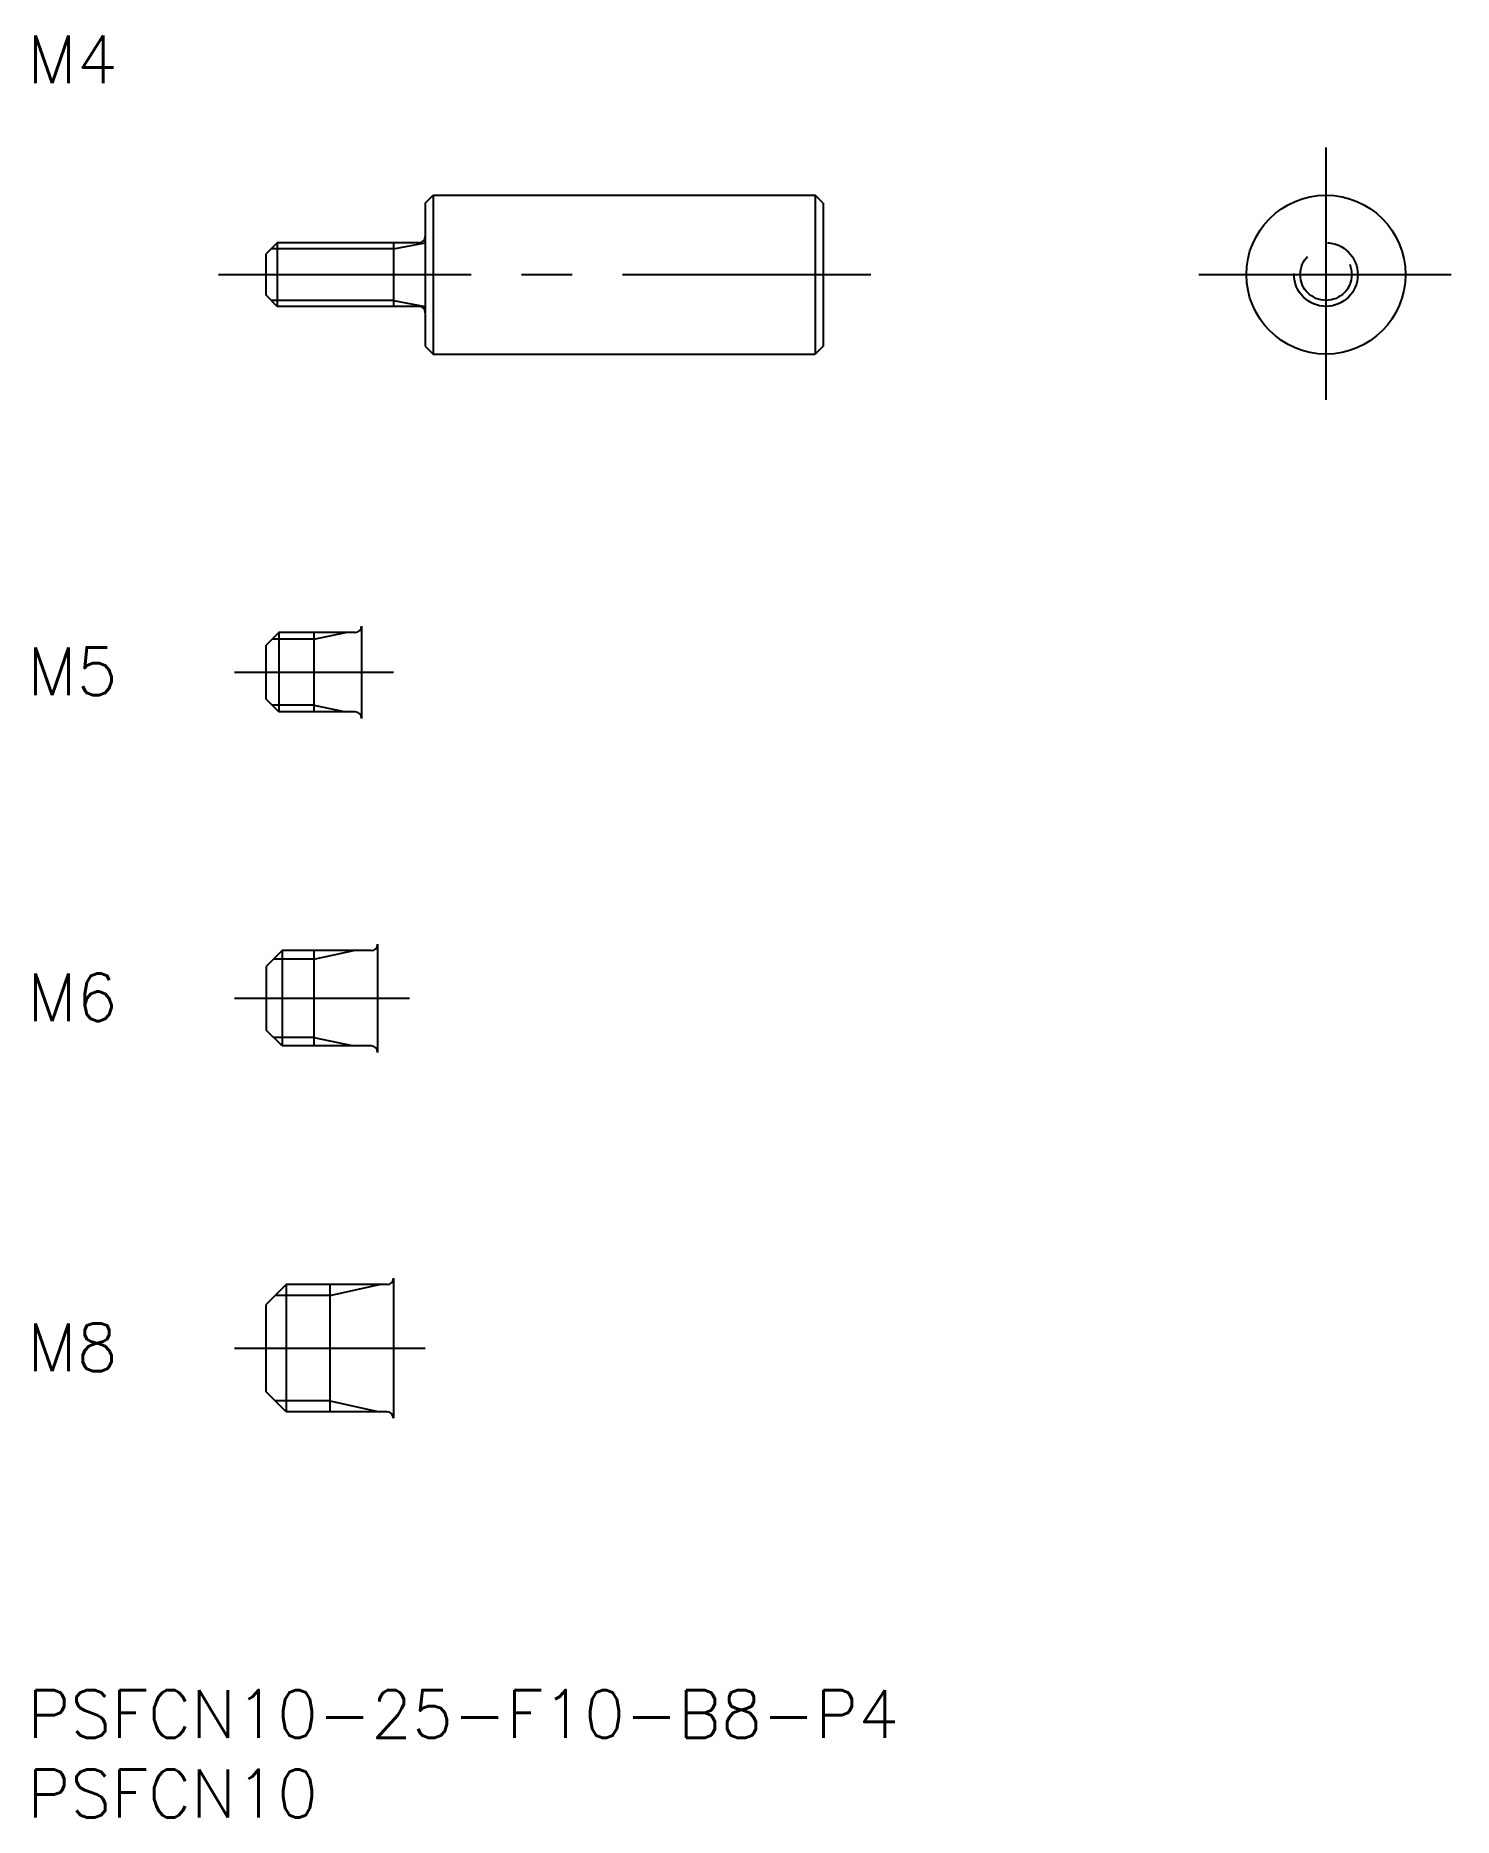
# Model space of a CAD drawing. Extents: x 1 to 90, y -8 to 104.
import ezdxf

# ---------------------------------------------------------------- set-up
doc = ezdxf.new("R2010")
doc.units = 0
doc.header["$LTSCALE"] = 0.5
doc.linetypes.add('CENTER', pattern=[50.8, 31.75, -6.35, 6.35, -6.35])
doc.linetypes.add('DASHED', pattern=[19.05, 12.7, -6.35])
for name, color, linetype in [('MSM_CENTER', 1, 'CENTER'), ('MSM_CONTINUOUS', 7, 'CONTINUOUS'), ('MSM_DASHED', 4, 'DASHED'), ('MSM_NARROW', 5, 'CONTINUOUS'), ('MSM_PART_NUMBER', 7, 'CONTINUOUS')]:
    doc.layers.add(name, color=color, linetype=linetype)
doc.styles.get("Standard").update_dxf_attribs({"font": 'txt.shx', "height": 1, "bigfont": 'bigfont.shx'})

# ---------------------------------------------------------------- blocks, each defined once
blk = doc.blocks.new('*U10')
at = {"layer": 'MSM_PART_NUMBER'}
blk.add_text('PSFCN10-25-F10-B8-P4', height=3, dxfattribs=at).set_placement((0, -3))
blk = doc.blocks.new('*U11')
at = {"layer": 'MSM_PART_NUMBER'}
blk.add_text('PSFCN10', height=3, dxfattribs=at).set_placement((0, -8))
blk = doc.blocks.new('*U12')
at = {"layer": 'MSM_PART_NUMBER'}
blk.add_text('M8', height=3, dxfattribs=at).set_placement((0, 20.06))
blk = doc.blocks.new('*U13')
at = {"layer": 'MSM_PART_NUMBER'}
blk.add_text('M6', height=3, dxfattribs=at).set_placement((0, 42.06))
blk = doc.blocks.new('*U14')
at = {"layer": 'MSM_PART_NUMBER'}
blk.add_text('M5', height=3, dxfattribs=at).set_placement((0, 62.56))
blk = doc.blocks.new('*U15')
at = {"layer": 'MSM_PART_NUMBER'}
blk.add_text('M4', height=3, dxfattribs=at).set_placement((0, 101.03))

msp = doc.modelspace()

# ---------------------------------------------------------------- linework, layer by layer
at = {"layer": 'MSM_CENTER'}
for p, q in [((81.6, 97), (81.6, 81)), ((12, 89), (53, 89)), ((73.6, 89), (89.6, 89)), ((13, 64), (23, 64)), ((13, 43.5), (24, 43.5)), ((13, 21.5), (25, 21.5))]:
    msp.add_line(p, q, dxfattribs=at)
at = {"layer": 'MSM_CONTINUOUS'}
for p, q in [((25, 93.5), (25.5, 94)), ((25, 93.5), (25, 84.5)), ((25.5, 94), (25.5, 84)), ((25.5, 94), (49.5, 94)), ((49.5, 94), (49.5, 84)), ((50, 93.5), (49.5, 94)), ((50, 93.5), (50, 84.5)), ((15.7, 91), (15, 90.3)), ((24.6, 91), (15.7, 91)), ((15.7, 91), (15.7, 87)), ((23, 91), (23, 87)), ((15, 87.7), (15, 90.3)), ((50, 89), (50, 89)), ((15.7, 87), (15, 87.7)), ((24.6, 87), (15.7, 87)), ((25, 84.5), (25.5, 84)), ((50, 84.5), (49.5, 84)), ((25.5, 84), (49.5, 84)), ((15.8, 66.5), (15, 65.7)), ((20.6, 66.5), (15.8, 66.5)), ((15.8, 66.5), (15.8, 61.5)), ((18, 66.5), (18, 61.5)), ((21, 66.9), (21, 61.1)), ((15, 62.3), (15, 65.7)), ((15.8, 61.5), (15, 62.3)), ((20.6, 61.5), (15.8, 61.5)), ((16, 46.5), (15, 45.5)), ((21.6, 46.5), (16, 46.5)), ((16, 46.5), (16, 40.5)), ((18, 46.5), (18, 40.5)), ((22, 46.9), (22, 40.1)), ((15, 45.5), (15, 41.5)), ((16, 40.5), (15, 41.5)), ((21.6, 40.5), (16, 40.5)), ((23, 25.9), (23, 17.1)), ((16.25, 25.5), (15, 24.25)), ((22.6, 25.5), (16.25, 25.5)), ((16.25, 25.5), (16.25, 17.5)), ((19, 25.5), (19, 17.5)), ((15, 18.75), (15, 24.25)), ((16.25, 17.5), (15, 18.75)), ((22.6, 17.5), (16.25, 17.5))]:
    msp.add_line(p, q, dxfattribs=at)
msp.add_circle((81.6, 89), 5, dxfattribs=at)
for centre, start, end in [((24.6, 91.4), 270, 0), ((24.6, 86.6), 0, 90), ((20.6, 66.9), 270, 0), ((20.6, 61.1), 0, 90), ((21.6, 46.9), 270, 0), ((21.6, 40.1), 0, 90), ((22.6, 25.9), 270, 0), ((22.6, 17.1), 0, 90)]:
    msp.add_arc(centre, 0.4, start, end, dxfattribs=at)
at = {"layer": 'MSM_DASHED'}
for radius in [2, 1.62]:
    msp.add_circle((81.6, 89), radius, dxfattribs=at)
at = {"layer": 'MSM_NARROW'}
for p, q in [((23, 90.62), (25, 91)), ((23, 90.62), (15.32, 90.62)), ((23, 87.38), (15.32, 87.38)), ((23, 87.38), (25, 87)), ((18, 66.07), (20, 66.5)), ((18, 66.07), (15.37, 66.07)), ((18, 61.93), (15.37, 61.93)), ((18, 61.93), (20, 61.5)), ((18, 45.96), (15.46, 45.96)), ((18, 45.96), (20.5, 46.5)), ((18, 41.04), (15.46, 41.04)), ((18, 41.04), (20.5, 40.5)), ((19, 24.82), (15.57, 24.82)), ((19, 24.82), (22.12, 25.5)), ((19, 18.18), (15.57, 18.18)), ((19, 18.18), (22.12, 17.5))]:
    msp.add_line(p, q, dxfattribs=at)

# ---------------------------------------------------------------- block references
at = {"layer": 'MSM_CONTINUOUS'}
for name in ['*U15', '*U14', '*U13', '*U12', '*U10', '*U11']:
    msp.add_blockref(name, (0, 0), dxfattribs=at)

doc.saveas('drawing.dxf')
